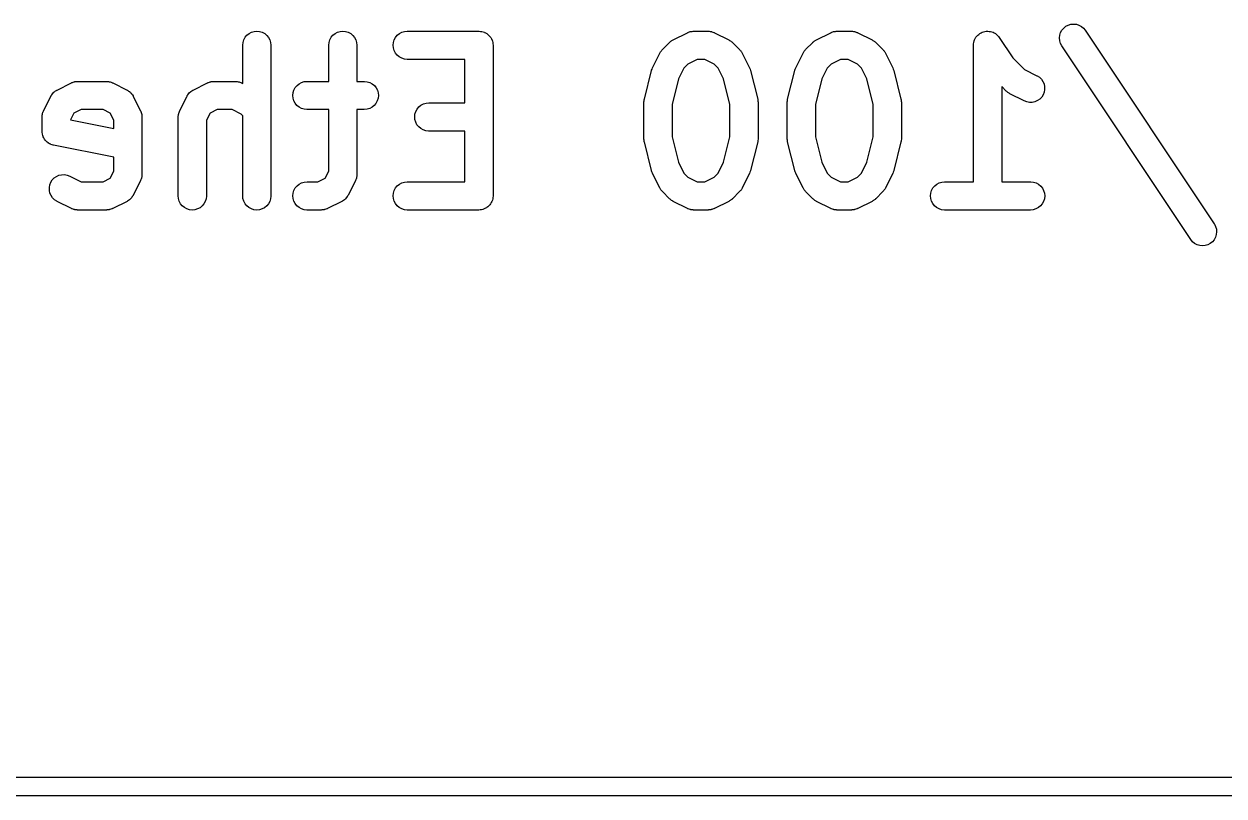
# Model space of a CAD drawing. Extents: x 4.8 to 7.88, y -6.14 to -3.94.
# Drawn here: x 6.8007 to 7.0519, y -6.1437 to -5.9822 of the extents above; entities that cross this region are included whole.
import ezdxf

# ---------------------------------------------------------------- set-up
doc = ezdxf.new("R2010")
doc.units = 0
doc.header["$MEASUREMENT"] = 0
doc.layers.add('BLACK', color=7, linetype='CONTINUOUS')

msp = doc.modelspace()

# ---------------------------------------------------------------- linework, layer by layer
at = {"layer": 'BLACK', "linetype": 'CONTINUOUS'}
for p, q in [((6.84835, -5.98395), (6.8489, -5.98379)), ((6.8489, -5.98379), (6.84948, -5.98374)), ((6.84948, -5.98374), (6.85005, -5.9838)), ((6.85005, -5.9838), (6.8506, -5.98397)), ((6.86635, -5.98395), (6.8669, -5.98379)), ((6.8669, -5.98379), (6.86747, -5.98374)), ((6.86747, -5.98374), (6.86805, -5.9838)), ((6.86805, -5.9838), (6.8686, -5.98397)), ((6.87983, -5.98396), (6.88038, -5.98379)), ((6.88038, -5.98379), (6.88095, -5.98374)), ((6.88095, -5.98374), (6.89595, -5.98374)), ((6.89595, -5.98374), (6.89597, -5.98374)), ((6.89597, -5.98374), (6.89597, -5.98374)), ((6.89597, -5.98374), (6.89597, -5.98374)), ((6.89597, -5.98374), (6.89599, -5.98374)), ((6.89599, -5.98374), (6.89627, -5.98377)), ((6.89627, -5.98377), (6.89654, -5.9838)), ((6.89654, -5.9838), (6.89655, -5.9838)), ((6.89655, -5.9838), (6.89656, -5.9838)), ((6.89656, -5.9838), (6.89683, -5.98388)), ((6.89683, -5.98388), (6.89709, -5.98397)), ((6.93982, -5.98396), (6.94001, -5.9839)), ((6.94001, -5.9839), (6.9402, -5.98383)), ((6.9402, -5.98383), (6.94029, -5.98382)), ((6.94029, -5.98382), (6.94037, -5.98379)), ((6.94037, -5.98379), (6.94057, -5.98377)), ((6.94057, -5.98377), (6.94077, -5.98374)), ((6.94077, -5.98374), (6.94086, -5.98374)), ((6.94086, -5.98374), (6.94094, -5.98374)), ((6.94094, -5.98374), (6.94394, -5.98374)), ((6.94394, -5.98374), (6.94399, -5.98374)), ((6.94399, -5.98374), (6.94407, -5.98375)), ((6.94407, -5.98375), (6.94416, -5.98374)), ((6.94416, -5.98374), (6.94436, -5.98378)), ((6.94436, -5.98378), (6.94456, -5.9838)), ((6.94456, -5.9838), (6.94464, -5.98383)), ((6.94464, -5.98383), (6.94473, -5.98384)), ((6.94473, -5.98384), (6.94492, -5.98391)), ((6.94492, -5.98391), (6.94511, -5.98398)), ((6.96982, -5.98396), (6.97001, -5.9839)), ((6.97001, -5.9839), (6.9702, -5.98383)), ((6.9702, -5.98383), (6.97028, -5.98382)), ((6.97028, -5.98382), (6.97037, -5.98379)), ((6.97037, -5.98379), (6.97057, -5.98377)), ((6.97057, -5.98377), (6.97077, -5.98374)), ((6.97077, -5.98374), (6.97085, -5.98374)), ((6.97085, -5.98374), (6.97094, -5.98374)), ((6.97094, -5.98374), (6.97394, -5.98374)), ((6.97394, -5.98374), (6.97398, -5.98374)), ((6.97398, -5.98374), (6.97407, -5.98375)), ((6.97407, -5.98375), (6.97416, -5.98374)), ((6.97416, -5.98374), (6.97435, -5.98378)), ((6.97435, -5.98378), (6.97455, -5.9838)), ((6.97455, -5.9838), (6.97464, -5.98383)), ((6.97464, -5.98383), (6.97472, -5.98384)), ((6.97472, -5.98384), (6.97491, -5.98391)), ((6.97491, -5.98391), (6.9751, -5.98398)), ((7.00133, -5.98395), (7.00161, -5.98387)), ((7.00161, -5.98387), (7.00188, -5.98379)), ((7.00188, -5.98379), (7.00216, -5.98376)), ((7.00188, -5.98379), (7.00188, -5.98379)), ((7.00188, -5.98379), (7.00188, -5.98379)), ((7.00216, -5.98376), (7.00245, -5.98374)), ((7.00245, -5.98374), (7.00246, -5.98374)), ((7.00246, -5.98374), (7.00246, -5.98374)), ((7.00246, -5.98374), (7.00274, -5.98377)), ((7.00274, -5.98377), (7.00303, -5.9838)), ((7.00303, -5.9838), (7.00303, -5.9838)), ((7.00303, -5.9838), (7.00303, -5.9838)), ((7.00303, -5.9838), (7.00331, -5.98388)), ((7.00331, -5.98388), (7.00358, -5.98397)), ((7.01772, -5.98403), (7.018, -5.98352)), ((7.018, -5.98352), (7.01837, -5.98308)), ((7.01837, -5.98308), (7.01881, -5.98272)), ((7.01881, -5.98272), (7.01932, -5.98245)), ((7.01932, -5.98245), (7.01988, -5.98229)), ((7.01988, -5.98229), (7.02045, -5.98224)), ((7.02045, -5.98224), (7.02102, -5.9823)), ((7.02102, -5.9823), (7.02157, -5.98247)), ((7.02157, -5.98247), (7.02208, -5.98274)), ((7.02208, -5.98274), (7.02253, -5.98311)), ((7.02253, -5.98311), (7.02289, -5.98355)), ((7.02289, -5.98355), (7.04989, -6.02405)), ((6.8465, -5.98665), (6.84657, -5.98608)), ((6.84657, -5.98608), (6.84674, -5.98553)), ((6.84674, -5.98553), (6.84702, -5.98502)), ((6.84702, -5.98502), (6.84739, -5.98458)), ((6.84739, -5.98458), (6.84784, -5.98422)), ((6.84784, -5.98422), (6.84835, -5.98395)), ((6.8506, -5.98397), (6.85111, -5.98424)), ((6.85111, -5.98424), (6.85155, -5.98461)), ((6.85155, -5.98461), (6.85192, -5.98506)), ((6.85192, -5.98506), (6.85219, -5.98556)), ((6.85219, -5.98556), (6.85235, -5.98612)), ((6.85235, -5.98612), (6.85241, -5.98669)), ((6.8645, -5.98665), (6.86457, -5.98608)), ((6.86457, -5.98608), (6.86474, -5.98553)), ((6.86474, -5.98553), (6.86502, -5.98502)), ((6.86502, -5.98502), (6.86539, -5.98458)), ((6.86539, -5.98458), (6.86584, -5.98422)), ((6.86584, -5.98422), (6.86635, -5.98395)), ((6.8686, -5.98397), (6.86911, -5.98424)), ((6.86911, -5.98424), (6.86955, -5.98461)), ((6.86955, -5.98461), (6.86991, -5.98506)), ((6.86991, -5.98506), (6.87018, -5.98556)), ((6.87018, -5.98556), (6.87035, -5.98612)), ((6.87035, -5.98612), (6.87041, -5.98669)), ((6.878, -5.98667), (6.87806, -5.9861)), ((6.87806, -5.9861), (6.87823, -5.98554)), ((6.87823, -5.98554), (6.8785, -5.98504)), ((6.8785, -5.98504), (6.87887, -5.98459)), ((6.87887, -5.98459), (6.87932, -5.98423)), ((6.87932, -5.98423), (6.87983, -5.98396)), ((6.89709, -5.98397), (6.8971, -5.98397)), ((6.8971, -5.98397), (6.89711, -5.98398)), ((6.89711, -5.98398), (6.89736, -5.98411)), ((6.89736, -5.98411), (6.8976, -5.98424)), ((6.8976, -5.98424), (6.89761, -5.98425)), ((6.89761, -5.98425), (6.89762, -5.98425)), ((6.89762, -5.98425), (6.89783, -5.98443)), ((6.89783, -5.98443), (6.89805, -5.98461)), ((6.89805, -5.98461), (6.89805, -5.98462)), ((6.89805, -5.98462), (6.89806, -5.98462)), ((6.89806, -5.98462), (6.89823, -5.98484)), ((6.89823, -5.98484), (6.89841, -5.98506)), ((6.89841, -5.98506), (6.89841, -5.98506)), ((6.89841, -5.98506), (6.89842, -5.98507)), ((6.89842, -5.98507), (6.89855, -5.98532)), ((6.89855, -5.98532), (6.89868, -5.98556)), ((6.89868, -5.98556), (6.89868, -5.98557)), ((6.89868, -5.98557), (6.89869, -5.98558)), ((6.89869, -5.98558), (6.89877, -5.98585)), ((6.89877, -5.98585), (6.89885, -5.98612)), ((6.89885, -5.98612), (6.89885, -5.98613)), ((6.89885, -5.98613), (6.89885, -5.98614)), ((6.89885, -5.98614), (6.89888, -5.98641)), ((6.89888, -5.98641), (6.8989, -5.98669)), ((6.93436, -5.9876), (6.93586, -5.9861)), ((6.93586, -5.9861), (6.93589, -5.98607)), ((6.93589, -5.98607), (6.93602, -5.98597)), ((6.93602, -5.98597), (6.93614, -5.98585)), ((6.93614, -5.98585), (6.93624, -5.98579)), ((6.93624, -5.98579), (6.93634, -5.98571)), ((6.93634, -5.98571), (6.93648, -5.98564)), ((6.93648, -5.98564), (6.93662, -5.98555)), ((6.93662, -5.98555), (6.93962, -5.98405)), ((6.93962, -5.98405), (6.93966, -5.98403)), ((6.93966, -5.98403), (6.93974, -5.984)), ((6.93974, -5.984), (6.93982, -5.98396)), ((6.94511, -5.98398), (6.94518, -5.98402)), ((6.94518, -5.98402), (6.94527, -5.98405)), ((6.94527, -5.98405), (6.94826, -5.98555)), ((6.94826, -5.98555), (6.9483, -5.98557)), ((6.9483, -5.98557), (6.94844, -5.98566)), ((6.94844, -5.98566), (6.94859, -5.98574)), ((6.94859, -5.98574), (6.94868, -5.98581)), ((6.94868, -5.98581), (6.94878, -5.98588)), ((6.94878, -5.98588), (6.9489, -5.986)), ((6.9489, -5.986), (6.94903, -5.9861)), ((6.94903, -5.9861), (6.95053, -5.9876)), ((6.96435, -5.9876), (6.96585, -5.9861)), ((6.96585, -5.9861), (6.96588, -5.98607)), ((6.96588, -5.98607), (6.96601, -5.98597)), ((6.96601, -5.98597), (6.96613, -5.98585)), ((6.96613, -5.98585), (6.96624, -5.98579)), ((6.96624, -5.98579), (6.96633, -5.98571)), ((6.96633, -5.98571), (6.96648, -5.98564)), ((6.96648, -5.98564), (6.96662, -5.98555)), ((6.96662, -5.98555), (6.96962, -5.98405)), ((6.96962, -5.98405), (6.96966, -5.98403)), ((6.96966, -5.98403), (6.96974, -5.984)), ((6.96974, -5.984), (6.96982, -5.98396)), ((6.9751, -5.98398), (6.97518, -5.98402)), ((6.97518, -5.98402), (6.97526, -5.98405)), ((6.97526, -5.98405), (6.97826, -5.98555)), ((6.97826, -5.98555), (6.9783, -5.98557)), ((6.9783, -5.98557), (6.97844, -5.98566)), ((6.97844, -5.98566), (6.97858, -5.98574)), ((6.97858, -5.98574), (6.97868, -5.98581)), ((6.97868, -5.98581), (6.97878, -5.98588)), ((6.97878, -5.98588), (6.9789, -5.986)), ((6.9789, -5.986), (6.97903, -5.9861)), ((6.97903, -5.9861), (6.98053, -5.9876)), ((6.99948, -5.98665), (6.99952, -5.98636)), ((6.99952, -5.98636), (6.99955, -5.98608)), ((6.99955, -5.98608), (6.99964, -5.98577)), ((6.99955, -5.98608), (6.99955, -5.98608)), ((6.99955, -5.98608), (6.99955, -5.98608)), ((6.99964, -5.98577), (6.99972, -5.98553)), ((6.99972, -5.98553), (6.99987, -5.98527)), ((6.99972, -5.98553), (6.99972, -5.98553)), ((6.99972, -5.98553), (6.99972, -5.98553)), ((6.99987, -5.98527), (7, -5.98502)), ((7, -5.98502), (7.00018, -5.98481)), ((7, -5.98502), (7, -5.98502)), ((7, -5.98502), (7, -5.98502)), ((7.00018, -5.98481), (7.00037, -5.98458)), ((7.00037, -5.98458), (7.00058, -5.98441)), ((7.00037, -5.98458), (7.00037, -5.98458)), ((7.00037, -5.98458), (7.00037, -5.98458)), ((7.00058, -5.98441), (7.00082, -5.98422)), ((7.00082, -5.98422), (7.00107, -5.98409)), ((7.00082, -5.98422), (7.00082, -5.98422)), ((7.00082, -5.98422), (7.00082, -5.98422)), ((7.00107, -5.98409), (7.00133, -5.98395)), ((7.00133, -5.98395), (7.00133, -5.98395)), ((7.00133, -5.98395), (7.00133, -5.98395)), ((7.00358, -5.98397), (7.00358, -5.98397)), ((7.00358, -5.98397), (7.00358, -5.98397)), ((7.00358, -5.98397), (7.00383, -5.9841)), ((7.00383, -5.9841), (7.00408, -5.98424)), ((7.00408, -5.98424), (7.00409, -5.98424)), ((7.00409, -5.98424), (7.00409, -5.98424)), ((7.00409, -5.98424), (7.0043, -5.98442)), ((7.0043, -5.98442), (7.00453, -5.98461)), ((7.00453, -5.98461), (7.00453, -5.98461)), ((7.00453, -5.98461), (7.00453, -5.98461)), ((7.00453, -5.98461), (7.0047, -5.98482)), ((7.0047, -5.98482), (7.00489, -5.98505)), ((7.00489, -5.98505), (7.00773, -5.98931)), ((7.01748, -5.98515), (7.01755, -5.98458)), ((7.01753, -5.98573), (7.01748, -5.98515)), ((7.01769, -5.98628), (7.01753, -5.98573)), ((7.01755, -5.98458), (7.01772, -5.98403)), ((7.01796, -5.98679), (7.01769, -5.98628)), ((6.8465, -5.98669), (6.8465, -5.98665)), ((6.8465, -5.99466), (6.8465, -5.98669)), ((6.85241, -5.98669), (6.85241, -6.01819)), ((6.8645, -5.98669), (6.8645, -5.98665)), ((6.8645, -5.99424), (6.8645, -5.98669)), ((6.87041, -5.98669), (6.87041, -5.99424)), ((6.87805, -5.98724), (6.878, -5.98667)), ((6.87821, -5.9878), (6.87805, -5.98724)), ((6.87848, -5.98831), (6.87821, -5.9878)), ((6.87884, -5.98876), (6.87848, -5.98831)), ((6.87928, -5.98913), (6.87884, -5.98876)), ((6.8989, -5.98669), (6.8989, -6.01819)), ((6.9323, -5.99137), (6.9338, -5.98837)), ((6.9338, -5.98837), (6.93382, -5.98833)), ((6.93382, -5.98833), (6.93391, -5.98819)), ((6.93391, -5.98819), (6.93399, -5.98805)), ((6.93399, -5.98805), (6.93407, -5.98795)), ((6.93407, -5.98795), (6.93414, -5.98785)), ((6.93414, -5.98785), (6.93425, -5.98773)), ((6.93425, -5.98773), (6.93436, -5.9876)), ((6.95053, -5.9876), (6.95056, -5.98763)), ((6.95056, -5.98763), (6.95066, -5.98776)), ((6.95066, -5.98776), (6.95078, -5.98788)), ((6.95078, -5.98788), (6.95084, -5.98798)), ((6.95084, -5.98798), (6.95092, -5.98808)), ((6.95092, -5.98808), (6.951, -5.98823)), ((6.951, -5.98823), (6.95108, -5.98837)), ((6.95108, -5.98837), (6.95258, -5.99137)), ((6.9623, -5.99137), (6.9638, -5.98837)), ((6.9638, -5.98837), (6.96382, -5.98833)), ((6.96382, -5.98833), (6.96391, -5.98819)), ((6.96391, -5.98819), (6.96399, -5.98805)), ((6.96399, -5.98805), (6.96407, -5.98795)), ((6.96407, -5.98795), (6.96413, -5.98785)), ((6.96413, -5.98785), (6.96425, -5.98773)), ((6.96425, -5.98773), (6.96435, -5.9876)), ((6.98053, -5.9876), (6.98056, -5.98763)), ((6.98056, -5.98763), (6.98066, -5.98776)), ((6.98066, -5.98776), (6.98077, -5.98788)), ((6.98077, -5.98788), (6.98084, -5.98798)), ((6.98084, -5.98798), (6.98092, -5.98808)), ((6.98092, -5.98808), (6.98099, -5.98823)), ((6.98099, -5.98823), (6.98108, -5.98837)), ((6.98108, -5.98837), (6.98258, -5.99137)), ((6.99948, -5.98669), (6.99948, -5.98665)), ((6.99948, -5.98665), (6.99948, -5.98665)), ((6.99948, -5.98665), (6.99948, -5.98665)), ((6.99948, -5.98665), (6.99948, -5.98665)), ((6.99948, -6.01523), (6.99948, -5.98669)), ((7.01798, -5.98683), (7.01796, -5.98679)), ((7.04497, -6.02732), (7.01798, -5.98683)), ((6.87979, -5.9894), (6.87928, -5.98913)), ((6.88034, -5.98958), (6.87979, -5.9894)), ((6.88091, -5.98964), (6.88034, -5.98958)), ((6.88095, -5.98964), (6.88091, -5.98964)), ((6.893, -5.98964), (6.88095, -5.98964)), ((6.893, -5.99873), (6.893, -5.98964)), ((6.9322, -5.99165), (6.93229, -5.99139)), ((6.93229, -5.99139), (6.9323, -5.99138)), ((6.9323, -5.99138), (6.9323, -5.99137)), ((6.93887, -5.99144), (6.93773, -5.99372)), ((6.93969, -5.99062), (6.93887, -5.99144)), ((6.94164, -5.98964), (6.93969, -5.99062)), ((6.94325, -5.98964), (6.94164, -5.98964)), ((6.94519, -5.99062), (6.94325, -5.98964)), ((6.94602, -5.99144), (6.94519, -5.99062)), ((6.94716, -5.99372), (6.94602, -5.99144)), ((6.95258, -5.99137), (6.9526, -5.9914)), ((6.9526, -5.9914), (6.95261, -5.99142)), ((6.95261, -5.99142), (6.95261, -5.99143)), ((6.95261, -5.99143), (6.95271, -5.99169)), ((6.96219, -5.99165), (6.96229, -5.99139)), ((6.96229, -5.99139), (6.9623, -5.99138)), ((6.9623, -5.99138), (6.9623, -5.99137)), ((6.96887, -5.99144), (6.96773, -5.99372)), ((6.96969, -5.99062), (6.96887, -5.99144)), ((6.97164, -5.98964), (6.96969, -5.99062)), ((6.97324, -5.98964), (6.97164, -5.98964)), ((6.97519, -5.99062), (6.97324, -5.98964)), ((6.97601, -5.99144), (6.97519, -5.99062)), ((6.97715, -5.99372), (6.97601, -5.99144)), ((6.98258, -5.99137), (6.9826, -5.9914)), ((6.9826, -5.9914), (6.9826, -5.99142)), ((6.9826, -5.99142), (6.98261, -5.99143)), ((6.98261, -5.99143), (6.9827, -5.99169)), ((7.00773, -5.98931), (7.01019, -5.99176)), ((6.93058, -5.99797), (6.93208, -5.99197)), ((6.93208, -5.99197), (6.93209, -5.99193)), ((6.93209, -5.99193), (6.9321, -5.99192)), ((6.9321, -5.99191), (6.9322, -5.99165)), ((6.9321, -5.99192), (6.9321, -5.99191)), ((6.93773, -5.99372), (6.9364, -5.99905)), ((6.94849, -5.99905), (6.94716, -5.99372)), ((6.95271, -5.99169), (6.9528, -5.99195)), ((6.9528, -5.99195), (6.9528, -5.99196)), ((6.9528, -5.99196), (6.95281, -5.99197)), ((6.95281, -5.99197), (6.95431, -5.99797)), ((6.96058, -5.99797), (6.96208, -5.99197)), ((6.96208, -5.99197), (6.96209, -5.99193)), ((6.96209, -5.99191), (6.96219, -5.99165)), ((6.96209, -5.99192), (6.96209, -5.99191)), ((6.96209, -5.99193), (6.96209, -5.99192)), ((6.96773, -5.99372), (6.96639, -5.99905)), ((6.97849, -5.99905), (6.97715, -5.99372)), ((6.9827, -5.99169), (6.9828, -5.99195)), ((6.9828, -5.99195), (6.9828, -5.99196)), ((6.9828, -5.99196), (6.9828, -5.99197)), ((6.9828, -5.99197), (6.9843, -5.99797)), ((7.01019, -5.99176), (7.01276, -5.99305)), ((7.01276, -5.99305), (7.01279, -5.99307)), ((7.01279, -5.99307), (7.01328, -5.99338)), ((7.01328, -5.99338), (7.01369, -5.99378)), ((7.01369, -5.99378), (7.01402, -5.99425)), ((6.8069, -5.99659), (6.80705, -5.99643)), ((6.80705, -5.99643), (6.80711, -5.9964)), ((6.80711, -5.9964), (6.80715, -5.99635)), ((6.80715, -5.99635), (6.80734, -5.99623)), ((6.80734, -5.99623), (6.80753, -5.99611)), ((6.80753, -5.99611), (6.80759, -5.99608)), ((6.80759, -5.99608), (6.80764, -5.99605)), ((6.80764, -5.99605), (6.81064, -5.99455)), ((6.81064, -5.99455), (6.81068, -5.99453)), ((6.81068, -5.99453), (6.81076, -5.9945)), ((6.81076, -5.9945), (6.81084, -5.99446)), ((6.81084, -5.99446), (6.81103, -5.9944)), ((6.81103, -5.9944), (6.81122, -5.99433)), ((6.81122, -5.99433), (6.8113, -5.99432)), ((6.8113, -5.99432), (6.81139, -5.99429)), ((6.81139, -5.99429), (6.81159, -5.99427)), ((6.81159, -5.99427), (6.81179, -5.99424)), ((6.81179, -5.99424), (6.81187, -5.99424)), ((6.81187, -5.99424), (6.81196, -5.99424)), ((6.81196, -5.99424), (6.81796, -5.99424)), ((6.81796, -5.99424), (6.818, -5.99424)), ((6.818, -5.99424), (6.81809, -5.99425)), ((6.81809, -5.99425), (6.81817, -5.99424)), ((6.81817, -5.99424), (6.81837, -5.99428)), ((6.81837, -5.99428), (6.81857, -5.9943)), ((6.81857, -5.9943), (6.81866, -5.99433)), ((6.81866, -5.99433), (6.81874, -5.99434)), ((6.81874, -5.99434), (6.81893, -5.99441)), ((6.81893, -5.99441), (6.81912, -5.99447)), ((6.81912, -5.99447), (6.8192, -5.99452)), ((6.8192, -5.99452), (6.81928, -5.99455)), ((6.81928, -5.99455), (6.82228, -5.99605)), ((6.82228, -5.99605), (6.82232, -5.99607)), ((6.82232, -5.99607), (6.82237, -5.9961)), ((6.82237, -5.9961), (6.82243, -5.99613)), ((6.82243, -5.99613), (6.82261, -5.99626)), ((6.82261, -5.99626), (6.8228, -5.99638)), ((6.8228, -5.99638), (6.82285, -5.99642)), ((6.82285, -5.99642), (6.8229, -5.99646)), ((6.8229, -5.99646), (6.82305, -5.99662)), ((6.83539, -5.99659), (6.83555, -5.99643)), ((6.83555, -5.99643), (6.8356, -5.9964)), ((6.8356, -5.9964), (6.83565, -5.99635)), ((6.83565, -5.99635), (6.83584, -5.99623)), ((6.83584, -5.99623), (6.83602, -5.99611)), ((6.83602, -5.99611), (6.83608, -5.99608)), ((6.83608, -5.99608), (6.83614, -5.99605)), ((6.83614, -5.99605), (6.83914, -5.99455)), ((6.83914, -5.99455), (6.83917, -5.99453)), ((6.83917, -5.99453), (6.83926, -5.9945)), ((6.83926, -5.9945), (6.83933, -5.99446)), ((6.83933, -5.99446), (6.83953, -5.9944)), ((6.83953, -5.9944), (6.83971, -5.99433)), ((6.83971, -5.99433), (6.8398, -5.99432)), ((6.8398, -5.99432), (6.83988, -5.99429)), ((6.83988, -5.99429), (6.84008, -5.99427)), ((6.84008, -5.99427), (6.84028, -5.99424)), ((6.84028, -5.99424), (6.84037, -5.99424)), ((6.84037, -5.99424), (6.84046, -5.99424)), ((6.84046, -5.99424), (6.84496, -5.99424)), ((6.84496, -5.99424), (6.845, -5.99424)), ((6.845, -5.99424), (6.84508, -5.99425)), ((6.84508, -5.99425), (6.84517, -5.99424)), ((6.84517, -5.99424), (6.84537, -5.99428)), ((6.84537, -5.99428), (6.84557, -5.9943)), ((6.84557, -5.9943), (6.84565, -5.99433)), ((6.84565, -5.99433), (6.84574, -5.99434)), ((6.84574, -5.99434), (6.84593, -5.99441)), ((6.84593, -5.99441), (6.84612, -5.99447)), ((6.84612, -5.99447), (6.8462, -5.99452)), ((6.8462, -5.99452), (6.84628, -5.99455)), ((6.84628, -5.99455), (6.8465, -5.99466)), ((6.85706, -5.99659), (6.85723, -5.99604)), ((6.85723, -5.99604), (6.85751, -5.99554)), ((6.85751, -5.99554), (6.85787, -5.99509)), ((6.85787, -5.99509), (6.85832, -5.99473)), ((6.85832, -5.99473), (6.85883, -5.99446)), ((6.85883, -5.99446), (6.85938, -5.99429)), ((6.85938, -5.99429), (6.85996, -5.99424)), ((6.85996, -5.99424), (6.8645, -5.99424)), ((6.87041, -5.99424), (6.87195, -5.99424)), ((6.87195, -5.99424), (6.87199, -5.99424)), ((6.87199, -5.99424), (6.87257, -5.9943)), ((6.87257, -5.9943), (6.87312, -5.99447)), ((6.87312, -5.99447), (6.87362, -5.99475)), ((6.87362, -5.99475), (6.87406, -5.99512)), ((6.87406, -5.99512), (6.87442, -5.99557)), ((6.87442, -5.99557), (6.87469, -5.99608)), ((6.87469, -5.99608), (6.87485, -5.99663)), ((7.00635, -5.99628), (7.00539, -5.99532)), ((7.00539, -5.99532), (7.00539, -6.01523)), ((7.00648, -5.99638), (7.00635, -5.99628)), ((7.0066, -5.9965), (7.00648, -5.99638)), ((7.0067, -5.99656), (7.0066, -5.9965)), ((7.01402, -5.99425), (7.01425, -5.99478)), ((7.01428, -5.99649), (7.01407, -5.99703)), ((7.01425, -5.99478), (7.01437, -5.99535)), ((7.01438, -5.99592), (7.01428, -5.99649)), ((7.01437, -5.99535), (7.01438, -5.99592)), ((6.80482, -6.00037), (6.80632, -5.99737)), ((6.80632, -5.99737), (6.80634, -5.99733)), ((6.80634, -5.99733), (6.80637, -5.99728)), ((6.80637, -5.99728), (6.8064, -5.99722)), ((6.8064, -5.99722), (6.80653, -5.99704)), ((6.80653, -5.99704), (6.80665, -5.99685)), ((6.80665, -5.99685), (6.8067, -5.9968)), ((6.8067, -5.9968), (6.80673, -5.99675)), ((6.80673, -5.99675), (6.8069, -5.99659)), ((6.82305, -5.99662), (6.82321, -5.99678)), ((6.82321, -5.99678), (6.82325, -5.99683)), ((6.82325, -5.99683), (6.82329, -5.99688)), ((6.82329, -5.99688), (6.82341, -5.99707)), ((6.82341, -5.99707), (6.82354, -5.99725)), ((6.82354, -5.99725), (6.82357, -5.99731)), ((6.82357, -5.99731), (6.8236, -5.99737)), ((6.8236, -5.99737), (6.8251, -6.00037)), ((6.83332, -6.00037), (6.83482, -5.99737)), ((6.83482, -5.99737), (6.83484, -5.99733)), ((6.83484, -5.99733), (6.83487, -5.99728)), ((6.83487, -5.99728), (6.8349, -5.99722)), ((6.8349, -5.99722), (6.83503, -5.99704)), ((6.83503, -5.99704), (6.83515, -5.99685)), ((6.83515, -5.99685), (6.83519, -5.9968)), ((6.83519, -5.9968), (6.83523, -5.99675)), ((6.83523, -5.99675), (6.83539, -5.99659)), ((6.857, -5.99717), (6.85706, -5.99659)), ((6.85705, -5.99774), (6.857, -5.99717)), ((6.85722, -5.99829), (6.85705, -5.99774)), ((6.85748, -5.9988), (6.85722, -5.99829)), ((6.85785, -5.99925), (6.85748, -5.9988)), ((6.8744, -5.99884), (6.87403, -5.99928)), ((6.87468, -5.99833), (6.8744, -5.99884)), ((6.87485, -5.99778), (6.87468, -5.99833)), ((6.87485, -5.99663), (6.87491, -5.99721)), ((6.87491, -5.99721), (6.87485, -5.99778)), ((6.88382, -5.99923), (6.88433, -5.99896)), ((6.88433, -5.99896), (6.88488, -5.99879)), ((6.88488, -5.99879), (6.88545, -5.99873)), ((6.88545, -5.99873), (6.893, -5.99873)), ((6.93049, -5.99865), (6.9305, -5.99859)), ((6.93049, -5.99869), (6.93049, -5.99865)), ((6.93049, -6.00619), (6.93049, -5.99869)), ((6.9305, -5.99854), (6.93053, -5.99831)), ((6.9305, -5.99859), (6.9305, -5.99854)), ((6.93053, -5.99831), (6.93056, -5.99807)), ((6.93056, -5.99807), (6.93057, -5.99802)), ((6.93057, -5.99802), (6.93058, -5.99797)), ((6.95431, -5.99797), (6.95432, -5.99801)), ((6.95432, -5.99801), (6.95432, -5.99806)), ((6.95432, -5.99806), (6.95434, -5.99811)), ((6.95434, -5.99811), (6.95436, -5.99835)), ((6.95436, -5.99835), (6.95439, -5.99858)), ((6.95439, -5.99858), (6.95439, -5.99864)), ((6.95439, -5.99864), (6.9544, -5.99869)), ((6.9544, -5.99869), (6.9544, -6.00619)), ((6.96049, -5.99854), (6.96053, -5.99831)), ((6.9605, -5.99859), (6.96049, -5.99854)), ((6.96049, -5.99865), (6.9605, -5.99859)), ((6.96049, -5.99869), (6.96049, -5.99865)), ((6.96049, -6.00619), (6.96049, -5.99869)), ((6.96053, -5.99831), (6.96055, -5.99807)), ((6.96055, -5.99807), (6.96057, -5.99802)), ((6.96057, -5.99802), (6.96058, -5.99797)), ((6.9843, -5.99797), (6.98431, -5.99801)), ((6.98431, -5.99801), (6.98432, -5.99806)), ((6.98432, -5.99806), (6.98434, -5.99811)), ((6.98434, -5.99811), (6.98436, -5.99835)), ((6.98436, -5.99835), (6.98439, -5.99858)), ((6.98439, -5.99858), (6.98439, -5.99864)), ((6.98439, -5.99864), (6.98439, -5.99869)), ((6.98439, -5.99869), (6.98439, -6.00619)), ((7.00679, -5.99664), (7.0067, -5.99656)), ((7.00694, -5.99672), (7.00679, -5.99664)), ((7.00708, -5.99681), (7.00694, -5.99672)), ((7.00712, -5.99683), (7.00708, -5.99681)), ((7.01012, -5.99833), (7.00712, -5.99683)), ((7.01065, -5.99854), (7.01012, -5.99833)), ((7.01122, -5.99863), (7.01065, -5.99854)), ((7.0118, -5.99862), (7.01122, -5.99863)), ((7.01236, -5.99849), (7.0118, -5.99862)), ((7.01289, -5.99826), (7.01236, -5.99849)), ((7.01336, -5.99793), (7.01289, -5.99826)), ((7.01376, -5.99751), (7.01336, -5.99793)), ((7.01407, -5.99703), (7.01376, -5.99751)), ((6.80452, -6.00147), (6.80455, -6.00127)), ((6.80452, -6.00156), (6.80452, -6.00147)), ((6.80455, -6.00127), (6.80457, -6.00107)), ((6.80457, -6.00107), (6.8046, -6.00099)), ((6.8046, -6.00099), (6.80461, -6.0009)), ((6.80461, -6.0009), (6.80469, -6.00072)), ((6.80469, -6.00072), (6.80475, -6.00052)), ((6.80475, -6.00052), (6.80479, -6.00045)), ((6.80479, -6.00045), (6.80482, -6.00037)), ((6.81116, -6.00089), (6.81047, -6.00228)), ((6.81266, -6.00014), (6.81116, -6.00089)), ((6.81726, -6.00014), (6.81266, -6.00014)), ((6.81876, -6.00089), (6.81726, -6.00014)), ((6.81951, -6.00238), (6.81876, -6.00089)), ((6.8251, -6.00037), (6.82512, -6.0004)), ((6.82512, -6.0004), (6.82515, -6.00049)), ((6.82515, -6.00049), (6.82519, -6.00056)), ((6.82519, -6.00056), (6.82525, -6.00076)), ((6.82525, -6.00076), (6.82532, -6.00094)), ((6.82532, -6.00094), (6.82533, -6.00103)), ((6.82533, -6.00103), (6.82536, -6.00111)), ((6.82536, -6.00111), (6.82538, -6.00131)), ((6.82538, -6.00131), (6.82541, -6.00151)), ((6.82541, -6.00151), (6.8254, -6.0016)), ((6.83301, -6.00147), (6.83305, -6.00127)), ((6.83302, -6.00156), (6.83301, -6.00147)), ((6.83305, -6.00127), (6.83307, -6.00107)), ((6.83307, -6.00107), (6.8331, -6.00099)), ((6.8331, -6.00099), (6.83311, -6.0009)), ((6.83311, -6.0009), (6.83318, -6.00072)), ((6.83318, -6.00072), (6.83324, -6.00052)), ((6.83324, -6.00052), (6.83329, -6.00045)), ((6.83329, -6.00045), (6.83332, -6.00037)), ((6.83966, -6.00089), (6.83891, -6.00238)), ((6.84115, -6.00014), (6.83966, -6.00089)), ((6.84426, -6.00014), (6.84115, -6.00014)), ((6.84621, -6.00111), (6.84426, -6.00014)), ((6.8465, -6.00141), (6.84621, -6.00111)), ((6.8465, -6.01819), (6.8465, -6.00141)), ((6.85829, -5.99962), (6.85785, -5.99925)), ((6.85879, -5.9999), (6.85829, -5.99962)), ((6.85934, -6.00008), (6.85879, -5.9999)), ((6.85991, -6.00014), (6.85934, -6.00008)), ((6.85996, -6.00014), (6.85991, -6.00014)), ((6.8645, -6.00014), (6.85996, -6.00014)), ((6.8645, -6.01299), (6.8645, -6.00014)), ((6.87195, -6.00014), (6.87041, -6.00014)), ((6.87041, -6.00014), (6.87041, -6.01369)), ((6.87253, -6.00008), (6.87195, -6.00014)), ((6.87308, -5.99992), (6.87253, -6.00008)), ((6.87359, -5.99965), (6.87308, -5.99992)), ((6.87403, -5.99928), (6.87359, -5.99965)), ((6.8825, -6.00167), (6.88256, -6.00109)), ((6.88256, -6.00109), (6.88273, -6.00054)), ((6.88273, -6.00054), (6.883, -6.00004)), ((6.883, -6.00004), (6.88337, -5.99959)), ((6.88337, -5.99959), (6.88382, -5.99923)), ((6.9364, -5.99905), (6.9364, -6.00582)), ((6.94849, -6.00582), (6.94849, -5.99905)), ((6.96639, -5.99905), (6.96639, -6.00582)), ((6.97849, -6.00582), (6.97849, -5.99905)), ((6.80451, -6.00165), (6.80452, -6.00156)), ((6.80451, -6.00169), (6.80451, -6.00165)), ((6.80451, -6.00469), (6.80451, -6.00169)), ((6.81047, -6.00228), (6.81951, -6.00408)), ((6.81951, -6.00408), (6.81951, -6.00238)), ((6.8254, -6.0016), (6.82541, -6.00169)), ((6.82541, -6.00169), (6.82541, -6.01369)), ((6.83301, -6.00165), (6.83302, -6.00156)), ((6.83301, -6.00169), (6.83301, -6.00165)), ((6.83301, -6.01819), (6.83301, -6.00169)), ((6.83891, -6.00238), (6.83891, -6.01819)), ((6.88255, -6.00224), (6.8825, -6.00167)), ((6.88271, -6.00279), (6.88255, -6.00224)), ((6.88298, -6.0033), (6.88271, -6.00279)), ((6.88334, -6.00375), (6.88298, -6.0033)), ((6.88378, -6.00412), (6.88334, -6.00375)), ((6.80454, -6.00496), (6.80451, -6.00469)), ((6.80456, -6.00523), (6.80454, -6.00496)), ((6.80456, -6.00525), (6.80456, -6.00523)), ((6.80457, -6.00526), (6.80456, -6.00525)), ((6.80465, -6.00553), (6.80457, -6.00526)), ((6.80472, -6.00579), (6.80465, -6.00553)), ((6.80473, -6.0058), (6.80472, -6.00579)), ((6.80473, -6.00581), (6.80473, -6.0058)), ((6.80486, -6.00606), (6.80473, -6.00581)), ((6.80499, -6.0063), (6.80486, -6.00606)), ((6.805, -6.00631), (6.80499, -6.0063)), ((6.805, -6.00632), (6.805, -6.00631)), ((6.80517, -6.00653), (6.805, -6.00632)), ((6.80535, -6.00675), (6.80517, -6.00653)), ((6.88429, -6.0044), (6.88378, -6.00412)), ((6.88484, -6.00458), (6.88429, -6.0044)), ((6.88541, -6.00464), (6.88484, -6.00458)), ((6.88545, -6.00464), (6.88541, -6.00464)), ((6.893, -6.00464), (6.88545, -6.00464)), ((6.893, -6.01523), (6.893, -6.00464)), ((6.9305, -6.00624), (6.93049, -6.00619)), ((6.93049, -6.00629), (6.9305, -6.00624)), ((6.93053, -6.00653), (6.93049, -6.00629)), ((6.93055, -6.00676), (6.93053, -6.00653)), ((6.9364, -6.00582), (6.93773, -6.01116)), ((6.94716, -6.01116), (6.94849, -6.00582)), ((6.95439, -6.00633), (6.95436, -6.00657)), ((6.9544, -6.00623), (6.95439, -6.00628)), ((6.95439, -6.00628), (6.95439, -6.00633)), ((6.9544, -6.00619), (6.9544, -6.00623)), ((6.96049, -6.00624), (6.96049, -6.00619)), ((6.96049, -6.00629), (6.96049, -6.00624)), ((6.96052, -6.00652), (6.96049, -6.00629)), ((6.96055, -6.00676), (6.96052, -6.00652)), ((6.96639, -6.00582), (6.96773, -6.01116)), ((6.97715, -6.01116), (6.97849, -6.00582)), ((6.98439, -6.00633), (6.98435, -6.00657)), ((6.98439, -6.00619), (6.98439, -6.00623)), ((6.98439, -6.00623), (6.98439, -6.00628)), ((6.98439, -6.00628), (6.98439, -6.00633)), ((6.80536, -6.00676), (6.80535, -6.00675)), ((6.80537, -6.00677), (6.80536, -6.00676)), ((6.80558, -6.00694), (6.80537, -6.00677)), ((6.80579, -6.00712), (6.80558, -6.00694)), ((6.8058, -6.00713), (6.80579, -6.00712)), ((6.80581, -6.00713), (6.8058, -6.00713)), ((6.80605, -6.00727), (6.80581, -6.00713)), ((6.80629, -6.0074), (6.80605, -6.00727)), ((6.80631, -6.0074), (6.80629, -6.0074)), ((6.80632, -6.00741), (6.80631, -6.0074)), ((6.80658, -6.00749), (6.80632, -6.00741)), ((6.80684, -6.00757), (6.80658, -6.00749)), ((6.80687, -6.00758), (6.80684, -6.00757)), ((6.80688, -6.00758), (6.80687, -6.00758)), ((6.80687, -6.00758), (6.80687, -6.00758)), ((6.80687, -6.00758), (6.80687, -6.00758)), ((6.81951, -6.01011), (6.80688, -6.00758)), ((6.93056, -6.00681), (6.93055, -6.00676)), ((6.93057, -6.00686), (6.93056, -6.00681)), ((6.93058, -6.0069), (6.93057, -6.00686)), ((6.93208, -6.0129), (6.93058, -6.0069)), ((6.95431, -6.0069), (6.95281, -6.0129)), ((6.95432, -6.00685), (6.95431, -6.0069)), ((6.95433, -6.0068), (6.95432, -6.00685)), ((6.95436, -6.00657), (6.95433, -6.0068)), ((6.96056, -6.00681), (6.96055, -6.00676)), ((6.96057, -6.00686), (6.96056, -6.00681)), ((6.96058, -6.0069), (6.96057, -6.00686)), ((6.96208, -6.0129), (6.96058, -6.0069)), ((6.9843, -6.0069), (6.9828, -6.0129)), ((6.98431, -6.00685), (6.9843, -6.0069)), ((6.98433, -6.0068), (6.98431, -6.00685)), ((6.98435, -6.00657), (6.98433, -6.0068)), ((6.81951, -6.01299), (6.81951, -6.01011)), ((6.93773, -6.01116), (6.93887, -6.01344)), ((6.94602, -6.01344), (6.94716, -6.01116)), ((6.96773, -6.01116), (6.96887, -6.01344)), ((6.97601, -6.01344), (6.97715, -6.01116)), ((6.80751, -6.01411), (6.80804, -6.01388)), ((6.80804, -6.01388), (6.8086, -6.01375)), ((6.8086, -6.01375), (6.80918, -6.01374)), ((6.80918, -6.01374), (6.80974, -6.01384)), ((6.80974, -6.01384), (6.81028, -6.01404)), ((6.81028, -6.01404), (6.81266, -6.01523)), ((6.81876, -6.01448), (6.81951, -6.01299)), ((6.8254, -6.0139), (6.82537, -6.0141)), ((6.82541, -6.01373), (6.8254, -6.01381)), ((6.8254, -6.01381), (6.8254, -6.0139)), ((6.82541, -6.01369), (6.82541, -6.01373)), ((6.86375, -6.01448), (6.8645, -6.01299)), ((6.8704, -6.0139), (6.87036, -6.0141)), ((6.87041, -6.01373), (6.8704, -6.01381)), ((6.8704, -6.01381), (6.8704, -6.0139)), ((6.87041, -6.01369), (6.87041, -6.01373)), ((6.93209, -6.01292), (6.93208, -6.0129)), ((6.93209, -6.01293), (6.93209, -6.01292)), ((6.93218, -6.01319), (6.93209, -6.01293)), ((6.93227, -6.01344), (6.93218, -6.01319)), ((6.93228, -6.01346), (6.93227, -6.01344)), ((6.93229, -6.01347), (6.93228, -6.01346)), ((6.9323, -6.01351), (6.93229, -6.01347)), ((6.9338, -6.01651), (6.9323, -6.01351)), ((6.93887, -6.01344), (6.93969, -6.01426)), ((6.9452, -6.01426), (6.94602, -6.01344)), ((6.95258, -6.01351), (6.95108, -6.01651)), ((6.95259, -6.01349), (6.95258, -6.01351)), ((6.9526, -6.01348), (6.95259, -6.01349)), ((6.95269, -6.01322), (6.9526, -6.01348)), ((6.95279, -6.01297), (6.95269, -6.01322)), ((6.9528, -6.01294), (6.95279, -6.01295)), ((6.95279, -6.01295), (6.95279, -6.01297)), ((6.95281, -6.0129), (6.9528, -6.01294)), ((6.96208, -6.01292), (6.96208, -6.0129)), ((6.96208, -6.01293), (6.96208, -6.01292)), ((6.96218, -6.01319), (6.96208, -6.01293)), ((6.96227, -6.01344), (6.96218, -6.01319)), ((6.96228, -6.01346), (6.96227, -6.01344)), ((6.96228, -6.01347), (6.96228, -6.01346)), ((6.9623, -6.01351), (6.96228, -6.01347)), ((6.9638, -6.01651), (6.9623, -6.01351)), ((6.96887, -6.01344), (6.96969, -6.01426)), ((6.97519, -6.01426), (6.97601, -6.01344)), ((6.98258, -6.01351), (6.98108, -6.01651)), ((6.98259, -6.01349), (6.98258, -6.01351)), ((6.98269, -6.01323), (6.98259, -6.01348)), ((6.98259, -6.01348), (6.98259, -6.01349)), ((6.98279, -6.01297), (6.98269, -6.01323)), ((6.9828, -6.0129), (6.98279, -6.01294)), ((6.98279, -6.01294), (6.98279, -6.01295)), ((6.98279, -6.01295), (6.98279, -6.01297)), ((6.80602, -6.01645), (6.80612, -6.01588)), ((6.80603, -6.01703), (6.80602, -6.01645)), ((6.80612, -6.01588), (6.80633, -6.01535)), ((6.80633, -6.01535), (6.80664, -6.01486)), ((6.80664, -6.01486), (6.80704, -6.01444)), ((6.80704, -6.01444), (6.80751, -6.01411)), ((6.81266, -6.01523), (6.81726, -6.01523)), ((6.81726, -6.01523), (6.81876, -6.01448)), ((6.8251, -6.01501), (6.8236, -6.01801)), ((6.82513, -6.01493), (6.8251, -6.01501)), ((6.82517, -6.01485), (6.82513, -6.01493)), ((6.82523, -6.01466), (6.82517, -6.01485)), ((6.82531, -6.01447), (6.82523, -6.01466)), ((6.82532, -6.01438), (6.82531, -6.01447)), ((6.82535, -6.0143), (6.82532, -6.01438)), ((6.82537, -6.0141), (6.82535, -6.0143)), ((6.85723, -6.01704), (6.85751, -6.01653)), ((6.85751, -6.01653), (6.85787, -6.01609)), ((6.85787, -6.01609), (6.85832, -6.01573)), ((6.85832, -6.01573), (6.85883, -6.01546)), ((6.85883, -6.01546), (6.85938, -6.01529)), ((6.85938, -6.01529), (6.85996, -6.01523)), ((6.85996, -6.01523), (6.86226, -6.01523)), ((6.86226, -6.01523), (6.86375, -6.01448)), ((6.8701, -6.01501), (6.8686, -6.01801)), ((6.87013, -6.01493), (6.8701, -6.01501)), ((6.87017, -6.01485), (6.87013, -6.01493)), ((6.87023, -6.01466), (6.87017, -6.01485)), ((6.8703, -6.01447), (6.87023, -6.01466)), ((6.87032, -6.01438), (6.8703, -6.01447)), ((6.87034, -6.0143), (6.87032, -6.01438)), ((6.87036, -6.0141), (6.87034, -6.0143)), ((6.87823, -6.01704), (6.8785, -6.01653)), ((6.8785, -6.01653), (6.87887, -6.01609)), ((6.87887, -6.01609), (6.87932, -6.01573)), ((6.87932, -6.01573), (6.87983, -6.01546)), ((6.87983, -6.01546), (6.88038, -6.01529)), ((6.88038, -6.01529), (6.88095, -6.01523)), ((6.88095, -6.01523), (6.893, -6.01523)), ((6.93389, -6.01665), (6.9338, -6.01651)), ((6.93969, -6.01426), (6.94164, -6.01523)), ((6.94164, -6.01523), (6.94325, -6.01523)), ((6.94325, -6.01523), (6.9452, -6.01426)), ((6.95107, -6.01654), (6.95098, -6.01668)), ((6.95108, -6.01651), (6.95107, -6.01654)), ((6.96389, -6.01665), (6.9638, -6.01651)), ((6.96969, -6.01426), (6.97164, -6.01523)), ((6.97164, -6.01523), (6.97324, -6.01523)), ((6.97324, -6.01523), (6.97519, -6.01426)), ((6.98106, -6.01654), (6.98097, -6.01668)), ((6.98108, -6.01651), (6.98106, -6.01654)), ((6.99072, -6.01704), (6.99099, -6.01653)), ((6.99099, -6.01653), (6.99136, -6.01609)), ((6.99136, -6.01609), (6.9918, -6.01573)), ((6.9918, -6.01573), (6.99231, -6.01546)), ((6.99231, -6.01546), (6.99286, -6.01529)), ((6.99286, -6.01529), (6.99344, -6.01523)), ((6.99344, -6.01523), (6.99948, -6.01523)), ((7.00539, -6.01523), (7.01144, -6.01523)), ((7.01144, -6.01523), (7.01148, -6.01523)), ((7.01148, -6.01523), (7.01205, -6.0153)), ((7.01205, -6.0153), (7.0126, -6.01547)), ((7.0126, -6.01547), (7.0131, -6.01575)), ((7.0131, -6.01575), (7.01355, -6.01612)), ((7.01355, -6.01612), (7.01391, -6.01657)), ((7.01391, -6.01657), (7.01417, -6.01708)), ((6.80615, -6.01759), (6.80603, -6.01703)), ((6.80638, -6.01812), (6.80615, -6.01759)), ((6.80671, -6.01859), (6.80638, -6.01812)), ((6.80712, -6.01899), (6.80671, -6.01859)), ((6.8076, -6.01931), (6.80712, -6.01899)), ((6.82277, -6.01902), (6.82258, -6.01914)), ((6.82281, -6.01898), (6.82277, -6.01902)), ((6.82287, -6.01894), (6.82281, -6.01898)), ((6.82302, -6.01878), (6.82287, -6.01894)), ((6.82319, -6.01862), (6.82302, -6.01878)), ((6.82322, -6.01857), (6.82319, -6.01862)), ((6.82327, -6.01853), (6.82322, -6.01857)), ((6.82339, -6.01834), (6.82327, -6.01853)), ((6.82352, -6.01815), (6.82339, -6.01834)), ((6.82355, -6.0181), (6.82352, -6.01815)), ((6.82358, -6.01804), (6.82355, -6.0181)), ((6.8236, -6.01801), (6.82358, -6.01804)), ((6.83306, -6.01876), (6.83301, -6.01819)), ((6.83323, -6.01931), (6.83306, -6.01876)), ((6.83885, -6.0188), (6.83867, -6.01935)), ((6.83891, -6.01823), (6.83885, -6.0188)), ((6.83891, -6.01819), (6.83891, -6.01823)), ((6.84656, -6.01876), (6.8465, -6.01819)), ((6.84673, -6.01931), (6.84656, -6.01876)), ((6.85234, -6.0188), (6.85217, -6.01935)), ((6.85241, -6.01823), (6.85234, -6.0188)), ((6.85241, -6.01819), (6.85241, -6.01823)), ((6.857, -6.01816), (6.85706, -6.01759)), ((6.85705, -6.01874), (6.857, -6.01816)), ((6.85722, -6.01929), (6.85705, -6.01874)), ((6.85706, -6.01759), (6.85723, -6.01704)), ((6.86776, -6.01902), (6.86757, -6.01914)), ((6.86781, -6.01898), (6.86776, -6.01902)), ((6.86786, -6.01894), (6.86781, -6.01898)), ((6.86802, -6.01878), (6.86786, -6.01894)), ((6.86818, -6.01862), (6.86802, -6.01878)), ((6.86822, -6.01857), (6.86818, -6.01862)), ((6.86826, -6.01853), (6.86822, -6.01857)), ((6.86839, -6.01834), (6.86826, -6.01853)), ((6.86852, -6.01815), (6.86839, -6.01834)), ((6.86854, -6.0181), (6.86852, -6.01815)), ((6.86858, -6.01804), (6.86854, -6.0181)), ((6.8686, -6.01801), (6.86858, -6.01804)), ((6.878, -6.01816), (6.87806, -6.01759)), ((6.87805, -6.01874), (6.878, -6.01816)), ((6.87821, -6.01929), (6.87805, -6.01874)), ((6.87806, -6.01759), (6.87823, -6.01704)), ((6.89876, -6.01906), (6.89867, -6.01933)), ((6.89884, -6.0188), (6.89876, -6.01906)), ((6.89887, -6.0185), (6.89884, -6.01878)), ((6.89884, -6.01878), (6.89884, -6.01879)), ((6.89884, -6.01879), (6.89884, -6.0188)), ((6.8989, -6.01823), (6.89887, -6.0185)), ((6.8989, -6.01819), (6.8989, -6.01821)), ((6.8989, -6.01821), (6.8989, -6.01821)), ((6.8989, -6.01821), (6.8989, -6.01821)), ((6.8989, -6.01821), (6.8989, -6.01823)), ((6.93397, -6.01679), (6.93389, -6.01665)), ((6.93405, -6.01689), (6.93397, -6.01679)), ((6.93411, -6.01699), (6.93405, -6.01689)), ((6.93423, -6.01711), (6.93411, -6.01699)), ((6.93433, -6.01724), (6.93423, -6.01711)), ((6.93436, -6.01727), (6.93433, -6.01724)), ((6.93586, -6.01877), (6.93436, -6.01727)), ((6.93599, -6.01888), (6.93586, -6.01877)), ((6.9361, -6.01899), (6.93599, -6.01888)), ((6.93621, -6.01906), (6.9361, -6.01899)), ((6.9363, -6.01914), (6.93621, -6.01906)), ((6.94865, -6.01909), (6.94855, -6.01916)), ((6.94875, -6.01902), (6.94865, -6.01909)), ((6.94887, -6.01891), (6.94875, -6.01902)), ((6.949, -6.0188), (6.94887, -6.01891)), ((6.94903, -6.01877), (6.949, -6.0188)), ((6.95053, -6.01727), (6.94903, -6.01877)), ((6.95064, -6.01715), (6.95053, -6.01727)), ((6.95075, -6.01703), (6.95064, -6.01715)), ((6.95082, -6.01692), (6.95075, -6.01703)), ((6.9509, -6.01683), (6.95082, -6.01692)), ((6.95098, -6.01668), (6.9509, -6.01683)), ((6.96397, -6.01679), (6.96389, -6.01665)), ((6.96404, -6.01689), (6.96397, -6.01679)), ((6.96411, -6.01699), (6.96404, -6.01689)), ((6.96422, -6.01711), (6.96411, -6.01699)), ((6.96432, -6.01724), (6.96422, -6.01711)), ((6.96435, -6.01727), (6.96432, -6.01724)), ((6.96585, -6.01877), (6.96435, -6.01727)), ((6.96598, -6.01888), (6.96585, -6.01877)), ((6.9661, -6.01899), (6.96598, -6.01888)), ((6.9662, -6.01906), (6.9661, -6.01899)), ((6.9663, -6.01914), (6.9662, -6.01906)), ((6.97864, -6.01909), (6.97855, -6.01916)), ((6.97875, -6.01902), (6.97864, -6.01909)), ((6.97887, -6.01891), (6.97875, -6.01902)), ((6.979, -6.0188), (6.97887, -6.01891)), ((6.97903, -6.01877), (6.979, -6.0188)), ((6.98053, -6.01727), (6.97903, -6.01877)), ((6.98063, -6.01715), (6.98053, -6.01727)), ((6.98075, -6.01703), (6.98063, -6.01715)), ((6.98082, -6.01692), (6.98075, -6.01703)), ((6.98089, -6.01683), (6.98082, -6.01692)), ((6.98097, -6.01668), (6.98089, -6.01683)), ((6.99049, -6.01816), (6.99055, -6.01759)), ((6.99054, -6.01874), (6.99049, -6.01816)), ((6.9907, -6.01929), (6.99054, -6.01874)), ((6.99055, -6.01759), (6.99072, -6.01704)), ((7.01433, -6.01878), (7.01416, -6.01933)), ((7.01417, -6.01708), (7.01434, -6.01763)), ((7.01439, -6.01821), (7.01433, -6.01878)), ((7.01434, -6.01763), (7.01439, -6.01821)), ((6.80764, -6.01933), (6.8076, -6.01931)), ((6.81064, -6.02083), (6.80764, -6.01933)), ((6.81072, -6.02086), (6.81064, -6.02083)), ((6.8108, -6.0209), (6.81072, -6.02086)), ((6.81099, -6.02096), (6.8108, -6.0209)), ((6.81118, -6.02103), (6.81099, -6.02096)), ((6.81126, -6.02105), (6.81118, -6.02103)), ((6.81135, -6.02107), (6.81126, -6.02105)), ((6.81155, -6.0211), (6.81135, -6.02107)), ((6.81175, -6.02113), (6.81155, -6.0211)), ((6.81183, -6.02113), (6.81175, -6.02113)), ((6.81192, -6.02114), (6.81183, -6.02113)), ((6.81196, -6.02114), (6.81192, -6.02114)), ((6.81796, -6.02114), (6.81196, -6.02114)), ((6.81805, -6.02113), (6.81796, -6.02114)), ((6.81813, -6.02113), (6.81805, -6.02113)), ((6.81833, -6.0211), (6.81813, -6.02113)), ((6.81853, -6.02108), (6.81833, -6.0211)), ((6.81862, -6.02106), (6.81853, -6.02108)), ((6.8187, -6.02104), (6.81862, -6.02106)), ((6.81889, -6.02097), (6.8187, -6.02104)), ((6.81909, -6.02092), (6.81889, -6.02097)), ((6.81916, -6.02087), (6.81909, -6.02092)), ((6.81924, -6.02084), (6.81916, -6.02087)), ((6.81928, -6.02083), (6.81924, -6.02084)), ((6.82228, -6.01933), (6.81928, -6.02083)), ((6.82233, -6.01929), (6.82228, -6.01933)), ((6.82239, -6.01927), (6.82233, -6.01929)), ((6.82258, -6.01914), (6.82239, -6.01927)), ((6.8335, -6.01982), (6.83323, -6.01931)), ((6.83386, -6.02027), (6.8335, -6.01982)), ((6.83431, -6.02063), (6.83386, -6.02027)), ((6.83481, -6.02091), (6.83431, -6.02063)), ((6.83536, -6.02108), (6.83481, -6.02091)), ((6.83594, -6.02114), (6.83536, -6.02108)), ((6.83651, -6.02109), (6.83594, -6.02114)), ((6.83706, -6.02092), (6.83651, -6.02109)), ((6.83757, -6.02066), (6.83706, -6.02092)), ((6.83802, -6.02029), (6.83757, -6.02066)), ((6.83839, -6.01985), (6.83802, -6.02029)), ((6.83867, -6.01935), (6.83839, -6.01985)), ((6.847, -6.01982), (6.84673, -6.01931)), ((6.84736, -6.02027), (6.847, -6.01982)), ((6.84781, -6.02063), (6.84736, -6.02027)), ((6.84831, -6.02091), (6.84781, -6.02063)), ((6.84886, -6.02108), (6.84831, -6.02091)), ((6.84944, -6.02114), (6.84886, -6.02108)), ((6.85001, -6.02109), (6.84944, -6.02114)), ((6.85056, -6.02092), (6.85001, -6.02109)), ((6.85107, -6.02066), (6.85056, -6.02092)), ((6.85152, -6.02029), (6.85107, -6.02066)), ((6.85189, -6.01985), (6.85152, -6.02029)), ((6.85217, -6.01935), (6.85189, -6.01985)), ((6.85748, -6.0198), (6.85722, -6.01929)), ((6.85785, -6.02025), (6.85748, -6.0198)), ((6.85829, -6.02062), (6.85785, -6.02025)), ((6.85879, -6.0209), (6.85829, -6.02062)), ((6.85934, -6.02107), (6.85879, -6.0209)), ((6.85991, -6.02114), (6.85934, -6.02107)), ((6.85996, -6.02114), (6.85991, -6.02114)), ((6.86295, -6.02114), (6.85996, -6.02114)), ((6.86304, -6.02113), (6.86295, -6.02114)), ((6.86313, -6.02113), (6.86304, -6.02113)), ((6.86333, -6.0211), (6.86313, -6.02113)), ((6.86353, -6.02108), (6.86333, -6.0211)), ((6.86361, -6.02106), (6.86353, -6.02108)), ((6.8637, -6.02104), (6.86361, -6.02106)), ((6.86389, -6.02097), (6.8637, -6.02104)), ((6.86408, -6.02092), (6.86389, -6.02097)), ((6.86416, -6.02087), (6.86408, -6.02092)), ((6.86424, -6.02084), (6.86416, -6.02087)), ((6.86428, -6.02083), (6.86424, -6.02084)), ((6.86727, -6.01933), (6.86428, -6.02083)), ((6.86733, -6.01929), (6.86727, -6.01933)), ((6.86739, -6.01927), (6.86733, -6.01929)), ((6.86757, -6.01914), (6.86739, -6.01927)), ((6.87848, -6.0198), (6.87821, -6.01929)), ((6.87884, -6.02025), (6.87848, -6.0198)), ((6.87928, -6.02062), (6.87884, -6.02025)), ((6.87979, -6.0209), (6.87928, -6.02062)), ((6.88034, -6.02107), (6.87979, -6.0209)), ((6.88091, -6.02114), (6.88034, -6.02107)), ((6.88095, -6.02114), (6.88091, -6.02114)), ((6.89595, -6.02114), (6.88095, -6.02114)), ((6.89623, -6.02111), (6.89595, -6.02114)), ((6.8965, -6.02109), (6.89623, -6.02111)), ((6.89651, -6.02108), (6.8965, -6.02109)), ((6.89652, -6.02108), (6.89651, -6.02108)), ((6.89679, -6.021), (6.89652, -6.02108)), ((6.89706, -6.02092), (6.89679, -6.021)), ((6.89707, -6.02092), (6.89706, -6.02092)), ((6.89708, -6.02092), (6.89707, -6.02092)), ((6.89732, -6.02078), (6.89708, -6.02092)), ((6.89757, -6.02066), (6.89732, -6.02078)), ((6.89758, -6.02065), (6.89757, -6.02066)), ((6.8978, -6.02047), (6.89758, -6.02064)), ((6.89758, -6.02064), (6.89758, -6.02065)), ((6.89802, -6.02029), (6.8978, -6.02047)), ((6.89803, -6.02028), (6.89802, -6.02029)), ((6.89802, -6.02029), (6.89802, -6.02029)), ((6.89821, -6.02007), (6.89803, -6.02028)), ((6.89839, -6.01985), (6.89821, -6.02007)), ((6.8984, -6.01984), (6.89839, -6.01984)), ((6.89839, -6.01984), (6.89839, -6.01985)), ((6.89853, -6.01959), (6.8984, -6.01984)), ((6.89866, -6.01935), (6.89853, -6.01959)), ((6.89867, -6.01934), (6.89866, -6.01935)), ((6.89867, -6.01933), (6.89867, -6.01934)), ((6.93645, -6.01922), (6.9363, -6.01914)), ((6.93659, -6.01931), (6.93645, -6.01922)), ((6.93662, -6.01933), (6.93659, -6.01931)), ((6.93962, -6.02083), (6.93662, -6.01933)), ((6.93971, -6.02086), (6.93962, -6.02083)), ((6.93978, -6.0209), (6.93971, -6.02086)), ((6.93997, -6.02096), (6.93978, -6.0209)), ((6.94016, -6.02103), (6.93997, -6.02096)), ((6.94025, -6.02105), (6.94016, -6.02103)), ((6.94033, -6.02107), (6.94025, -6.02105)), ((6.94053, -6.0211), (6.94033, -6.02107)), ((6.94073, -6.02113), (6.94053, -6.0211)), ((6.94082, -6.02113), (6.94073, -6.02113)), ((6.9409, -6.02114), (6.94082, -6.02113)), ((6.94094, -6.02114), (6.9409, -6.02114)), ((6.94394, -6.02114), (6.94094, -6.02114)), ((6.94403, -6.02113), (6.94394, -6.02114)), ((6.94412, -6.02113), (6.94403, -6.02113)), ((6.94432, -6.0211), (6.94412, -6.02113)), ((6.94452, -6.02108), (6.94432, -6.0211)), ((6.9446, -6.02106), (6.94452, -6.02108)), ((6.94469, -6.02104), (6.9446, -6.02106)), ((6.94488, -6.02097), (6.94469, -6.02104)), ((6.94507, -6.02092), (6.94488, -6.02097)), ((6.94515, -6.02087), (6.94507, -6.02092)), ((6.94523, -6.02084), (6.94515, -6.02087)), ((6.94527, -6.02083), (6.94523, -6.02084)), ((6.94826, -6.01933), (6.94527, -6.02083)), ((6.94841, -6.01924), (6.94826, -6.01933)), ((6.94855, -6.01916), (6.94841, -6.01924)), ((6.96644, -6.01922), (6.9663, -6.01914)), ((6.96658, -6.01931), (6.96644, -6.01922)), ((6.96662, -6.01933), (6.96658, -6.01931)), ((6.96962, -6.02083), (6.96662, -6.01933)), ((6.9697, -6.02086), (6.96962, -6.02083)), ((6.96978, -6.0209), (6.9697, -6.02086)), ((6.96997, -6.02096), (6.96978, -6.0209)), ((6.97016, -6.02103), (6.96997, -6.02096)), ((6.97024, -6.02105), (6.97016, -6.02103)), ((6.97033, -6.02107), (6.97024, -6.02105)), ((6.97053, -6.0211), (6.97033, -6.02107)), ((6.97073, -6.02113), (6.97053, -6.0211)), ((6.97081, -6.02113), (6.97073, -6.02113)), ((6.9709, -6.02114), (6.97081, -6.02113)), ((6.97094, -6.02114), (6.9709, -6.02114)), ((6.97394, -6.02114), (6.97094, -6.02114)), ((6.97403, -6.02113), (6.97394, -6.02114)), ((6.97411, -6.02113), (6.97403, -6.02113)), ((6.97431, -6.0211), (6.97411, -6.02113)), ((6.97451, -6.02108), (6.97431, -6.0211)), ((6.9746, -6.02106), (6.97451, -6.02108)), ((6.97468, -6.02104), (6.9746, -6.02106)), ((6.97487, -6.02097), (6.97468, -6.02104)), ((6.97507, -6.02092), (6.97487, -6.02097)), ((6.97514, -6.02087), (6.97507, -6.02092)), ((6.97522, -6.02084), (6.97514, -6.02087)), ((6.97526, -6.02083), (6.97522, -6.02084)), ((6.97826, -6.01933), (6.97526, -6.02083)), ((6.9784, -6.01924), (6.97826, -6.01933)), ((6.97855, -6.01916), (6.9784, -6.01924)), ((6.99097, -6.0198), (6.9907, -6.01929)), ((6.99133, -6.02025), (6.99097, -6.0198)), ((6.99177, -6.02062), (6.99133, -6.02025)), ((6.99228, -6.0209), (6.99177, -6.02062)), ((6.99282, -6.02107), (6.99228, -6.0209)), ((6.9934, -6.02114), (6.99282, -6.02107)), ((6.99344, -6.02114), (6.9934, -6.02114)), ((7.01144, -6.02114), (6.99344, -6.02114)), ((7.01201, -6.02108), (7.01144, -6.02114)), ((7.01256, -6.02092), (7.01201, -6.02108)), ((7.01307, -6.02064), (7.01256, -6.02092)), ((7.01352, -6.02028), (7.01307, -6.02064)), ((7.01388, -6.01984), (7.01352, -6.02028)), ((7.01416, -6.01933), (7.01388, -6.01984)), ((7.04989, -6.02405), (7.04991, -6.02408)), ((7.04991, -6.02408), (7.05018, -6.02459)), ((7.05032, -6.02629), (7.05015, -6.02684)), ((7.05018, -6.02459), (7.05033, -6.02515)), ((7.05038, -6.02572), (7.05032, -6.02629)), ((7.05033, -6.02515), (7.05038, -6.02572)), ((7.04534, -6.02777), (7.04497, -6.02732)), ((7.04578, -6.02813), (7.04534, -6.02777)), ((7.04629, -6.02841), (7.04578, -6.02813)), ((7.04684, -6.02858), (7.04629, -6.02841)), ((7.04742, -6.02864), (7.04684, -6.02858)), ((7.04799, -6.02858), (7.04742, -6.02864)), ((7.04854, -6.02842), (7.04799, -6.02858)), ((7.04905, -6.02815), (7.04854, -6.02842)), ((7.0495, -6.02779), (7.04905, -6.02815)), ((7.04987, -6.02735), (7.0495, -6.02779)), ((7.05015, -6.02684), (7.04987, -6.02735)), ((4.80512, -6.13976), (7.75394, -6.13976)), ((7.75581, -6.1437), (4.80325, -6.1437))]:
    msp.add_line(p, q, dxfattribs=at)

doc.saveas('drawing.dxf')
